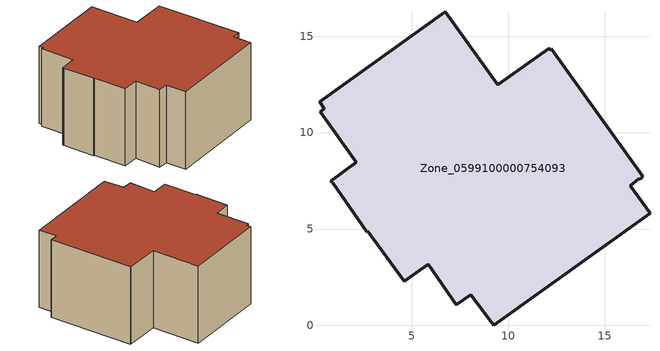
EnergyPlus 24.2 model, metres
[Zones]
Zone_0599100000754093
 floor ground (C_G): 7.29,1.06 5.85,3.17 4.59,2.28 2.72,4.88 2.67,4.85 0.9,7.4 0.84,7.41 0.82,7.51 2.12,8.46 0.25,11.09 0.46,11.24 0.21,11.6 6.74,16.27 9.45,12.47 12.13,14.37 12.2,14.28 12.22,14.35 16.96,7.74 16.83,7.59 16.77,7.6 16.33,7.24 17.34,5.82 9.24,0 8.06,1.59 z0
 wall outside (C_F): 9.45,12.47 6.74,16.27 0.21,11.6 0.46,11.24 0.25,11.09 2.12,8.46 0.82,7.51 0.84,7.41 0.9,7.4 2.67,4.85 2.72,4.88 4.59,2.28 5.85,3.17 7.29,1.06 8.06,1.59 9.24,0 17.34,5.82 16.33,7.24 16.77,7.6 16.83,7.59 16.96,7.74 12.22,14.35 12.2,14.28 12.13,14.37 9.45,12.47 z0:7.64
 roof outside (C_R): 16.77,7.6 16.83,7.59 16.96,7.74 12.22,14.35 12.2,14.28 12.13,14.37 9.45,12.47 6.74,16.27 0.21,11.6 0.46,11.24 0.25,11.09 2.12,8.46 0.82,7.51 0.84,7.41 0.9,7.4 2.67,4.85 2.72,4.88 4.59,2.28 5.85,3.17 7.29,1.06 8.06,1.59 9.24,0 17.34,5.82 16.33,7.24 z7.64
[BUILDING]
Pand.0599100000754093: North Axis=0; Terrain=City; Loads Convergence Tolerance Value=0.04; Temperature Convergence Tolerance Value=0.4; Solar Distribution=FullExterior; Maximum Number of Warmup Days=25; Minimum Number of Warmup Days=1
[Site:Location]
Rotterdam.The.Hague.AP_ZH_NLD Design_Conditions: Latitude=51.96; Longitude=4.45; Time Zone=1; Elevation=-4.5
[SITE:GROUNDTEMPERATURE:BUILDINGSURFACE]
18, 18, 18, 18, 18, 18, 18, 18, 18, 18, 18, 18
[MATERIAL] Thermal Absorptance=0.9; Solar Absorptance=0.7; Visible Absorptance=0.7
Name | Roughness | Thickness | Conductivity | Density | Specific Heat
G.D.2006-2014 | MediumSmooth | 0.15 | 0.06 | 540 | 1210
F.D.2006-2014 | Rough | 0.3 | 0.12 | 1920 | 840
R.D.2006-2014 | MediumRough | 0.2 | 0.08 | 1500 | 1000
[CONSTRUCTION]
C_G: G.D.2006-2014
C_F: F.D.2006-2014
C_R: R.D.2006-2014
[ZONE]
Zone_0599100000754093: Type=1; Multiplier=1; Ceiling Height=Autocalculate; Volume=Autocalculate; Floor Area=autocalculate; Part of Total Floor Area=Yes
[ZONEINFILTRATION:DESIGNFLOWRATE]
Infil_Zone_0599100000754093: Zone or ZoneList or Space or SpaceList=Zone_0599100000754093; Schedule=AlwaysOn; Design Flow Rate Calculation Method=Flow/Area; Flow Rate per Floor Area=0.0021; Constant Term Coefficient=1; Temperature Term Coefficient=0; Velocity Term Coefficient=0; Velocity Squared Term Coefficient=0
[HVACTEMPLATE:ZONE:IDEALLOADSAIRSYSTEM]
Zone_0599100000754093: Maximum Heating Supply Air Temperature=50; Minimum Cooling Supply Air Temperature=13; Maximum Heating Supply Air Humidity Ratio=0.0156; Minimum Cooling Supply Air Humidity Ratio=0.0077; Heating Limit=NoLimit; Cooling Limit=NoLimit; Dehumidification Control Type=ConstantSensibleHeatRatio; Cooling Sensible Heat Ratio=0.7; Dehumidification Setpoint=60; Humidification Control Type=None; Humidification Setpoint=30; Outdoor Air Method=None; Outdoor Air Flow Rate per Person=0.00944; Outdoor Air Flow Rate per Zone Floor Area=0; Outdoor Air Flow Rate per Zone=0; Demand Controlled Ventilation Type=None; Outdoor Air Economizer Type=NoEconomizer; Heat Recovery Type=None; Sensible Heat Recovery Effectiveness=0.7; Latent Heat Recovery Effectiveness=0.65
[ZONECONTROL:THERMOSTAT]
ThermostatControl_Zone_0599100000754093: Zone or ZoneList=Zone_0599100000754093; Control Type Schedule=DualSetpointControlType; Control 1=Thermostat_Zone_0599100000754093; Temperature Difference Between Cutout And Setpoint=0
[THERMOSTATSETPOINT:DUALSETPOINT]
Thermostat_Zone_0599100000754093: Heating Setpoint Temperature Schedule=HeatingSetpoint_Zone_0599100000754093; Cooling Setpoint Temperature Schedule=CoolingSetpoint_Zone_0599100000754093
[SCHEDULE:COMPACT]
HeatingSetpoint_Zone_0599100000754093: Through: 12/31, For: AllDays, Until: 24:00, 21
CoolingSetpoint_Zone_0599100000754093: Through: 12/31, For: AllDays, Until: 24:00, 24
DualSetpointControlType: Through: 12/31, For: AllDays, Until: 24:00, 4
AlwaysOn: Through: 12/31, For: AllDays, Until: 24:00, 1
